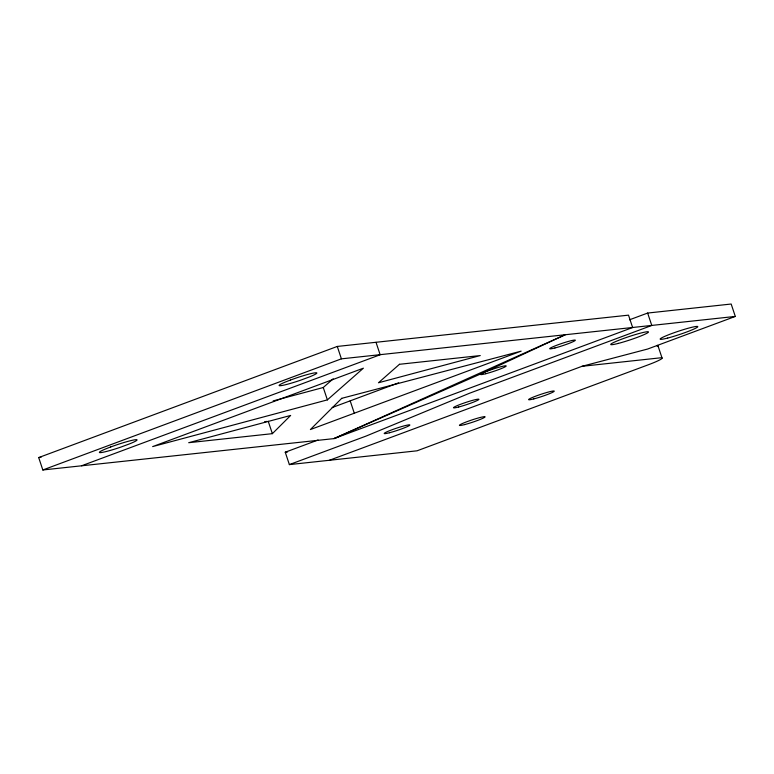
<?xml version="1.0" encoding="UTF-8"?>
<svg xmlns="http://www.w3.org/2000/svg" width="774" height="774" viewBox="0 0 774 774"><rect width="100%" height="100%" fill="white"/><g stroke="black" fill="none" stroke-linecap="round" stroke-linejoin="round"><path stroke-width="1.16" d="M272.361 433.663L290.647 415.445L188.682 442.709L272.361 433.663L268.239 421.288M273.164 400.903L323.261 387.513L333.168 378.796M327.373 399.877L363.393 368.182L152.642 446.598L327.373 399.877L323.261 387.513M38.7 457.569L337.28 346.442L628.507 315.153L632.629 327.518L334.01 438.606L42.822 469.973L38.7 457.569L41.051 457.318M42.822 469.973L341.402 358.846L735.3 316.431L731.178 304.027L647.644 313.054L629.523 319.788M332.172 407.55L398.668 382.811M329.414 460.278L582.019 366.305L660.087 357.869A25.232 2.196 -18.4 0 1 647.712 365.009L417.06 450.807L289.37 464.603L285.248 452.209L318.075 440M289.37 464.603L366.334 435.975L469.421 393.279L651.776 325.457L647.644 313.054M735.3 316.431L647.635 349.035L582.019 366.305M81.551 465.793L380.16 354.753L376.029 342.34M264.66 421.675L267.049 421.424M285.248 452.209L287.599 451.958M657.948 345.697L662.08 358.101M337.28 346.442L341.402 358.846M350.187 400.845L354.298 413.219M657.02 345.407A25.232 2.196 -18.4 0 1 657.252 346.529M341.731 398.329L310.393 429.551L521.154 351.144L341.731 398.329M399.471 364.293L378.467 382.772L480.257 355.556L399.471 364.293M565.059 334.813L483.073 372.884L334.01 438.606L565.059 334.813M110.663 446.966L106.444 448.601A19.863 1.742 -18.4 0 0 100.91 452.587A19.863 1.742 -18.4 0 0 121.005 447.043L129.955 443.715A19.863 1.742 -18.4 0 0 135.489 439.719A19.863 1.742 -18.4 0 0 115.394 445.273L110.663 446.966M290.443 380.053L286.225 381.679A19.863 1.742 -18.4 0 0 280.701 385.675A19.863 1.742 -18.4 0 0 300.796 380.131L309.745 376.803A19.863 1.742 -18.4 0 0 315.27 372.807A19.863 1.742 -18.4 0 0 295.175 378.351L290.443 380.053M554.91 347.971A13.506 1.18 -18.4 0 0 575.266 340.396A13.506 1.18 -18.4 0 0 557.396 345.011A13.506 1.18 -18.4 0 0 554.91 347.971M485.772 373.726A13.506 1.18 -18.4 0 0 506.128 366.15A13.506 1.18 -18.4 0 0 488.268 370.765A13.506 1.18 -18.4 0 0 485.772 373.726M464.652 424.587A13.506 1.18 -18.4 0 0 485.008 417.012A13.506 1.18 -18.4 0 0 467.138 421.627A13.506 1.18 -18.4 0 0 464.652 424.587M667.701 338.054A19.863 1.732 -18.4 0 0 697.684 326.909A19.863 1.732 -18.4 0 0 671.455 333.681A19.863 1.732 -18.4 0 0 667.701 338.054M618.426 343.375A19.863 1.732 -18.4 0 0 648.37 332.23A19.863 1.732 -18.4 0 0 622.083 339.022A19.863 1.732 -18.4 0 0 618.426 343.375M389.399 432.763A13.506 1.18 -18.4 0 0 409.765 425.187A13.506 1.18 -18.4 0 0 391.896 429.802A13.506 1.18 -18.4 0 0 389.399 432.763M533.808 398.9A13.506 1.18 -18.4 0 0 554.165 391.325A13.506 1.18 -18.4 0 0 536.295 395.94A13.506 1.18 -18.4 0 0 533.808 398.9M458.663 406.998A13.381 1.161 -18.4 0 0 478.835 399.5A13.381 1.161 -18.4 0 0 461.159 404.067A13.381 1.161 -18.4 0 0 458.663 406.998"/></g></svg>
